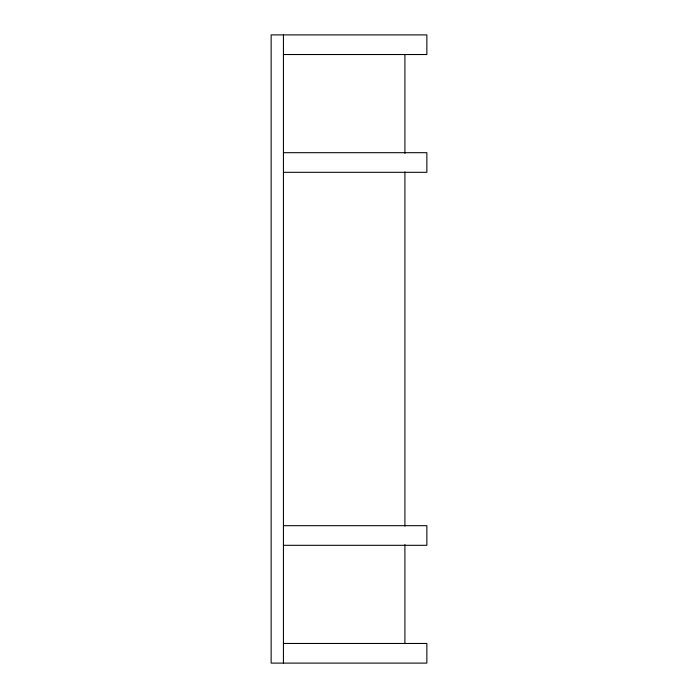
<?xml version="1.0" encoding="UTF-8"?>
<svg xmlns="http://www.w3.org/2000/svg" width="698" height="698" viewBox="0 0 698 698"><rect width="100%" height="100%" fill="white"/><g stroke="black" fill="none" stroke-linecap="round" stroke-linejoin="round"><path stroke-width="1.05" d="M283.432 54.531L426.862 54.531L426.862 34.9L271.138 34.9L271.138 663.1L426.862 663.1L426.862 643.469L283.432 643.469M283.432 152.688L426.862 152.688L426.862 172.319L283.432 172.319M283.432 525.681L426.862 525.681L426.862 545.312L283.432 545.312M404.91 54.523L404.91 153.403M404.91 171.883L404.91 526.118M404.91 544.597L404.91 643.477M283.432 34.9L283.432 663.1"/></g></svg>
